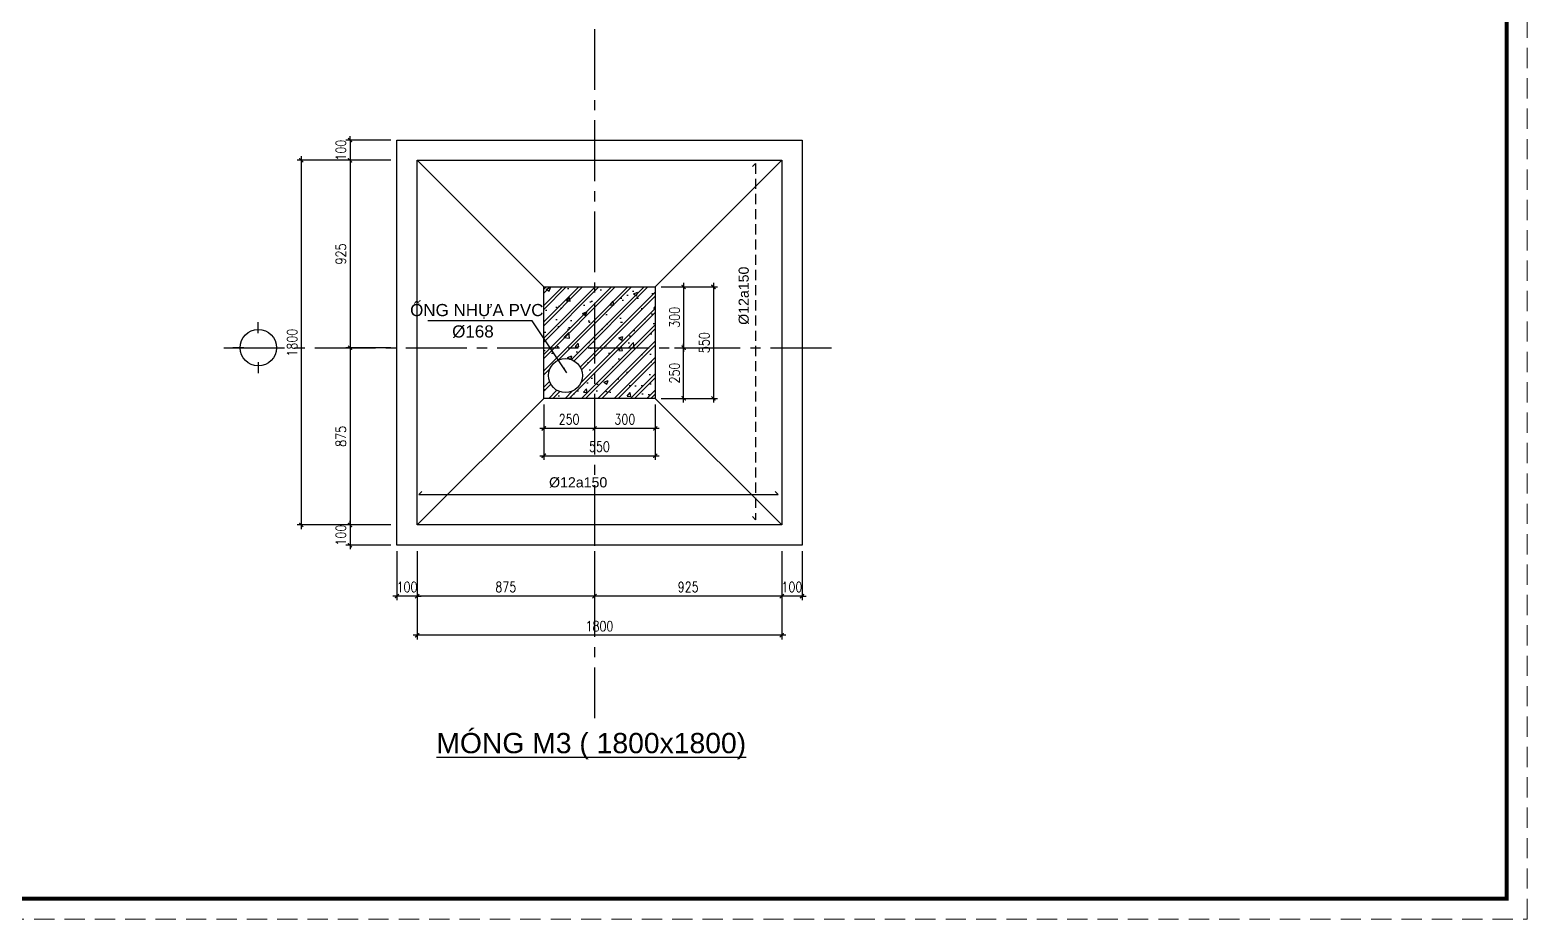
# Model space of a CAD drawing. Header units: inches. Extents: x 651127 to 1529722, y 768575 to 1021311.
# Drawn here: x 1227368 to 1264321, y 831541 to 853484 of the extents above; entities that cross this region are included whole.
import ezdxf
from ezdxf.enums import TextEntityAlignment as Align

# ---------------------------------------------------------------- set-up
doc = ezdxf.new("R2010")
doc.units = ezdxf.units.IN
doc.header["$LTSCALE"] = 1000
doc.header["$MEASUREMENT"] = 0
doc.linetypes.add('CENTER2', pattern=[1.125, 0.75, -0.125, 0.125, -0.125])
doc.linetypes.add('HIDDEN', pattern=[0.375, 0.25, -0.125])
doc.layers.get('DEFPOINTS').update_dxf_attribs({"color": 8, "lineweight": 9})
for name, color, linetype in [('DWGshare.com_1', 7, 'Continuous'), ('DWGshare.com_10', 7, 'Continuous'), ('DWGshare.com_11', 143, 'Continuous'), ('DWGshare.com_15', 1, 'Continuous'), ('DWGshare.com_16', 2, 'Continuous'), ('DWGshare.com_19', 136, 'Continuous'), ('DWGshare.com_2', 147, 'Continuous'), ('DWGshare.com_3', 7, 'Continuous'), ('DWGshare.com_4', 8, 'CENTER2'), ('DWGshare.com_9', 8, 'Continuous')]:
    doc.layers.add(name, color=color, linetype=linetype)
doc.styles.add('DWGshare.com_14', font='romans.shx', dxfattribs={"width": 0.8})
doc.styles.add('DWGshare.com_2', font='VHELVEB.TTF')
doc.styles.add('DWGshare.com_3', font='VHELVEB.TTF')
doc.styles.add('DWGshare.com_4', font='romans.shx', dxfattribs={"width": 0.8})
doc.styles.add('DWGshare.com_6', font='VHELVEN.TTF')
doc.dimstyles.new('DWGshare.com_12', dxfattribs={"dimscale": 100, "dimtxt": 2, "dimasz": 1.5, "dimexe": 1.5, "dimexo": 1.5, "dimgap": 1, "dimtad": 1, "dimdec": 0, "dimlfac": 0.2, "dimzin": 0, "dimdsep": 46, "dimtxsty": 'DWGshare.com_14', "dimblk": 'DWGshare.com_1', "dimcen": 3, "dimdle": 1.5, "dimclrd": 256, "dimclre": 256, "dimclrt": 7, "dimadec": 0, "dimazin": 0, "dimtfac": 1, "dimtdec": 0, "dimtix": 1, "dimtmove": 2, "dimatfit": 3, "dimfxl": 1, "dimtolj": 1, "dimtzin": 0, "dimarcsym": 0})
doc.dimstyles.new('DWGshare.com_3', dxfattribs={"dimscale": 100, "dimtxt": 2.5, "dimasz": 1, "dimexe": 1, "dimexo": 1.5, "dimgap": 1, "dimtad": 1, "dimdec": 0, "dimlfac": 0.2, "dimzin": 0, "dimdsep": 46, "dimtxsty": 'DWGshare.com_4', "dimblk": 'DWGshare.com_1', "dimcen": 1.5, "dimdle": 1, "dimclrd": 256, "dimclre": 256, "dimclrt": 7, "dimadec": 0, "dimazin": 0, "dimtfac": 1, "dimtdec": 0, "dimtix": 1, "dimtmove": 2, "dimatfit": 3, "dimfxl": 1, "dimtolj": 1, "dimtzin": 0, "dimarcsym": 0})

# ---------------------------------------------------------------- blocks, each defined once
blk = doc.blocks.new('DWGshare.com_1')
at = {"color": 0, "linetype": 'ByBlock', "const_width": 0.3}
blk.add_lwpolyline([(-0.5, -0.5), (0.5, 0.5)], dxfattribs=at)
blk = doc.blocks.new('*D310')
at = {"layer": 'DEFPOINTS', "color": 0, "transparency": 16777216}
for p in [(1236926, 840766), (1241303, 840766), (1236926, 839511)]:
    blk.add_point(p, dxfattribs=at)
at = {"layer": 'DWGshare.com_2', "lineweight": -2, "transparency": 16777216}
for p, q in [((1236926, 840616), (1236926, 839411)), ((1241303, 840616), (1241303, 839411)), ((1241403, 839511), (1236826, 839511))]:
    blk.add_line(p, q, dxfattribs=at)
at = {"layer": 'DWGshare.com_2', "lineweight": -2, "transparency": 16777216, "xscale": 100, "yscale": 100, "zscale": 100, "rotation": 180}
blk.add_blockref('DWGshare.com_1', (1236926, 839511), dxfattribs=at)
at = {"layer": 'DWGshare.com_2', "lineweight": -2, "transparency": 16777216, "xscale": 100, "yscale": 100, "zscale": 100}
blk.add_blockref('DWGshare.com_1', (1241303, 839511), dxfattribs=at)
at = {"layer": 'DWGshare.com_2', "color": 7, "transparency": 16777216, "insert": (1239115, 839736), "char_height": 250, "attachment_point": 5, "style": 'DWGshare.com_4'}
blk.add_mtext('\\A1;875', dxfattribs=at)
blk = doc.blocks.new('*D313')
at = {"layer": 'DEFPOINTS', "color": 0, "transparency": 16777216}
for p in [(1236926, 840766), (1245926, 840766), (1236926, 838543)]:
    blk.add_point(p, dxfattribs=at)
at = {"layer": 'DWGshare.com_2', "lineweight": -2, "transparency": 16777216}
for p, q in [((1236926, 840616), (1236926, 838443)), ((1245926, 840616), (1245926, 838443)), ((1246026, 838543), (1236826, 838543))]:
    blk.add_line(p, q, dxfattribs=at)
at = {"layer": 'DWGshare.com_2', "lineweight": -2, "transparency": 16777216, "xscale": 100, "yscale": 100, "zscale": 100, "rotation": 180}
blk.add_blockref('DWGshare.com_1', (1236926, 838543), dxfattribs=at)
at = {"layer": 'DWGshare.com_2', "lineweight": -2, "transparency": 16777216, "xscale": 100, "yscale": 100, "zscale": 100}
blk.add_blockref('DWGshare.com_1', (1245926, 838543), dxfattribs=at)
at = {"layer": 'DWGshare.com_2', "color": 7, "transparency": 16777216, "insert": (1241426, 838768), "char_height": 250, "attachment_point": 5, "style": 'DWGshare.com_4'}
blk.add_mtext('\\A1;1800', dxfattribs=at)
blk = doc.blocks.new('*D315')
at = {"layer": 'DEFPOINTS', "color": 0, "transparency": 16777216}
for p in [(1236426, 850266), (1234064, 841266), (1236426, 841266)]:
    blk.add_point(p, dxfattribs=at)
at = {"layer": 'DWGshare.com_2', "lineweight": -2, "transparency": 16777216}
for p, q in [((1234064, 850366), (1234064, 841166)), ((1236276, 850266), (1233964, 850266)), ((1236276, 841266), (1233964, 841266))]:
    blk.add_line(p, q, dxfattribs=at)
at = {"layer": 'DWGshare.com_2', "lineweight": -2, "transparency": 16777216, "xscale": 100, "yscale": 100, "zscale": 100}
for p, rotation in [((1234064, 850266), 90), ((1234064, 841266), 270)]:
    blk.add_blockref('DWGshare.com_1', p, dxfattribs=dict(at, rotation=rotation))
at = {"layer": 'DWGshare.com_2', "color": 7, "transparency": 16777216, "insert": (1233839, 845766), "char_height": 250, "attachment_point": 5, "rotation": 90, "style": 'DWGshare.com_4'}
blk.add_mtext('\\A1;1800', dxfattribs=at)
blk = doc.blocks.new('*D316')
at = {"layer": 'DEFPOINTS', "color": 0, "transparency": 16777216}
for p in [(1236426, 845641), (1235269, 841266), (1236426, 841266)]:
    blk.add_point(p, dxfattribs=at)
at = {"layer": 'DWGshare.com_2', "lineweight": -2, "transparency": 16777216}
for p, q in [((1236276, 845641), (1235169, 845641)), ((1235269, 845741), (1235269, 841166)), ((1236276, 841266), (1235169, 841266))]:
    blk.add_line(p, q, dxfattribs=at)
at = {"layer": 'DWGshare.com_2', "lineweight": -2, "transparency": 16777216, "xscale": 100, "yscale": 100, "zscale": 100}
for p, rotation in [((1235269, 845641), 90), ((1235269, 841266), 270)]:
    blk.add_blockref('DWGshare.com_1', p, dxfattribs=dict(at, rotation=rotation))
at = {"layer": 'DWGshare.com_2', "color": 7, "transparency": 16777216, "insert": (1235044, 843454), "char_height": 250, "attachment_point": 5, "rotation": 90, "style": 'DWGshare.com_4'}
blk.add_mtext('\\A1;875', dxfattribs=at)
blk = doc.blocks.new('*D317')
at = {"layer": 'DEFPOINTS', "color": 0, "transparency": 16777216}
for p in [(1236426, 841266), (1235269, 840766), (1236426, 840766)]:
    blk.add_point(p, dxfattribs=at)
at = {"layer": 'DWGshare.com_2', "lineweight": -2, "transparency": 16777216}
for p, q in [((1236276, 841266), (1235169, 841266)), ((1235269, 841266), (1235269, 841366)), ((1235269, 841266), (1235269, 840766)), ((1236276, 840766), (1235169, 840766)), ((1235269, 840766), (1235269, 840666))]:
    blk.add_line(p, q, dxfattribs=at)
at = {"layer": 'DWGshare.com_2', "lineweight": -2, "transparency": 16777216, "xscale": 100, "yscale": 100, "zscale": 100}
for p, rotation in [((1235269, 841266), 270), ((1235269, 840766), 90)]:
    blk.add_blockref('DWGshare.com_1', p, dxfattribs=dict(at, rotation=rotation))
at = {"layer": 'DWGshare.com_2', "color": 7, "transparency": 16777216, "insert": (1235044, 841016), "char_height": 250, "attachment_point": 5, "rotation": 90, "style": 'DWGshare.com_4'}
blk.add_mtext('\\A1;100', dxfattribs=at)
blk = doc.blocks.new('*D318')
at = {"layer": 'DEFPOINTS', "color": 0, "transparency": 16777216}
for p in [(1236426, 840766), (1236926, 840766), (1236426, 839511)]:
    blk.add_point(p, dxfattribs=at)
at = {"layer": 'DWGshare.com_2', "lineweight": -2, "transparency": 16777216}
for p, q in [((1236426, 840616), (1236426, 839411)), ((1236926, 840616), (1236926, 839411)), ((1236426, 839511), (1236326, 839511)), ((1236926, 839511), (1236426, 839511)), ((1236926, 839511), (1237026, 839511))]:
    blk.add_line(p, q, dxfattribs=at)
at = {"layer": 'DWGshare.com_2', "lineweight": -2, "transparency": 16777216, "xscale": 100, "yscale": 100, "zscale": 100}
blk.add_blockref('DWGshare.com_1', (1236426, 839511), dxfattribs=at)
at = {"layer": 'DWGshare.com_2', "lineweight": -2, "transparency": 16777216, "xscale": 100, "yscale": 100, "zscale": 100, "rotation": 180}
blk.add_blockref('DWGshare.com_1', (1236926, 839511), dxfattribs=at)
at = {"layer": 'DWGshare.com_2', "color": 7, "transparency": 16777216, "insert": (1236676, 839736), "char_height": 250, "attachment_point": 5, "style": 'DWGshare.com_4'}
blk.add_mtext('\\A1;100', dxfattribs=at)
blk = doc.blocks.new('DWGshare.com_2')
for p, q in [((0, 320), (0, 560)), ((-320, 0), (-560, 0)), ((320, 0), (560, 0)), ((0, -320), (0, -560))]:
    blk.add_line(p, q)
blk.add_circle((0, 0), 400)
at = {"linetype": 'Continuous', "style": 'DWGshare.com_2'}
blk.add_attdef('2', text='', height=350, dxfattribs=at).set_placement((0, 0), align=Align.MIDDLE_CENTER)
blk = doc.blocks.new('*D319')
at = {"layer": 'DEFPOINTS', "color": 0, "transparency": 16777216}
for p in [(1236426, 850266), (1235269, 845641), (1236426, 845641)]:
    blk.add_point(p, dxfattribs=at)
at = {"layer": 'DWGshare.com_2', "lineweight": -2, "transparency": 16777216}
for p, q in [((1235269, 850366), (1235269, 845541)), ((1236276, 850266), (1235169, 850266)), ((1236276, 845641), (1235169, 845641))]:
    blk.add_line(p, q, dxfattribs=at)
at = {"layer": 'DWGshare.com_2', "lineweight": -2, "transparency": 16777216, "xscale": 100, "yscale": 100, "zscale": 100}
for p, rotation in [((1235269, 850266), 90), ((1235269, 845641), 270)]:
    blk.add_blockref('DWGshare.com_1', p, dxfattribs=dict(at, rotation=rotation))
at = {"layer": 'DWGshare.com_2', "color": 7, "transparency": 16777216, "insert": (1235044, 847954), "char_height": 250, "attachment_point": 5, "rotation": 90, "style": 'DWGshare.com_4'}
blk.add_mtext('\\A1;925', dxfattribs=at)
blk = doc.blocks.new('*D320')
at = {"layer": 'DEFPOINTS', "color": 0, "transparency": 16777216}
for p in [(1236426, 850766), (1235269, 850266), (1236426, 850266)]:
    blk.add_point(p, dxfattribs=at)
at = {"layer": 'DWGshare.com_2', "lineweight": -2, "transparency": 16777216}
for p, q in [((1236276, 850766), (1235169, 850766)), ((1235269, 850766), (1235269, 850866)), ((1235269, 850766), (1235269, 850266)), ((1236276, 850266), (1235169, 850266)), ((1235269, 850266), (1235269, 850166))]:
    blk.add_line(p, q, dxfattribs=at)
at = {"layer": 'DWGshare.com_2', "lineweight": -2, "transparency": 16777216, "xscale": 100, "yscale": 100, "zscale": 100}
for p, rotation in [((1235269, 850766), 270), ((1235269, 850266), 90)]:
    blk.add_blockref('DWGshare.com_1', p, dxfattribs=dict(at, rotation=rotation))
at = {"layer": 'DWGshare.com_2', "color": 7, "transparency": 16777216, "insert": (1235044, 850516), "char_height": 250, "attachment_point": 5, "rotation": 90, "style": 'DWGshare.com_4'}
blk.add_mtext('\\A1;100', dxfattribs=at)
blk = doc.blocks.new('*D328')
at = {"layer": 'DEFPOINTS', "color": 0, "transparency": 16777216}
for p in [(1241303, 840766), (1245926, 840766), (1241303, 839511)]:
    blk.add_point(p, dxfattribs=at)
at = {"layer": 'DWGshare.com_2', "lineweight": -2, "transparency": 16777216}
for p, q in [((1241303, 840616), (1241303, 839411)), ((1245926, 840616), (1245926, 839411)), ((1246026, 839511), (1241203, 839511))]:
    blk.add_line(p, q, dxfattribs=at)
at = {"layer": 'DWGshare.com_2', "lineweight": -2, "transparency": 16777216, "xscale": 100, "yscale": 100, "zscale": 100, "rotation": 180}
blk.add_blockref('DWGshare.com_1', (1241303, 839511), dxfattribs=at)
at = {"layer": 'DWGshare.com_2', "lineweight": -2, "transparency": 16777216, "xscale": 100, "yscale": 100, "zscale": 100}
blk.add_blockref('DWGshare.com_1', (1245926, 839511), dxfattribs=at)
at = {"layer": 'DWGshare.com_2', "color": 7, "transparency": 16777216, "insert": (1243615, 839736), "char_height": 250, "attachment_point": 5, "style": 'DWGshare.com_4'}
blk.add_mtext('\\A1;925', dxfattribs=at)
blk = doc.blocks.new('*D329')
at = {"layer": 'DEFPOINTS', "color": 0, "transparency": 16777216}
for p in [(1245926, 840766), (1246426, 840766), (1245926, 839511)]:
    blk.add_point(p, dxfattribs=at)
at = {"layer": 'DWGshare.com_2', "lineweight": -2, "transparency": 16777216}
for p, q in [((1245926, 840616), (1245926, 839411)), ((1246426, 840616), (1246426, 839411)), ((1245926, 839511), (1245826, 839511)), ((1246426, 839511), (1245926, 839511)), ((1246426, 839511), (1246526, 839511))]:
    blk.add_line(p, q, dxfattribs=at)
at = {"layer": 'DWGshare.com_2', "lineweight": -2, "transparency": 16777216, "xscale": 100, "yscale": 100, "zscale": 100}
blk.add_blockref('DWGshare.com_1', (1245926, 839511), dxfattribs=at)
at = {"layer": 'DWGshare.com_2', "lineweight": -2, "transparency": 16777216, "xscale": 100, "yscale": 100, "zscale": 100, "rotation": 180}
blk.add_blockref('DWGshare.com_1', (1246426, 839511), dxfattribs=at)
at = {"layer": 'DWGshare.com_2', "color": 7, "transparency": 16777216, "insert": (1246176, 839736), "char_height": 250, "attachment_point": 5, "style": 'DWGshare.com_4'}
blk.add_mtext('\\A1;100', dxfattribs=at)
blk = doc.blocks.new('*D330')
at = {"layer": 'DEFPOINTS', "color": 0, "transparency": 16777216}
for p in [(1241303, 844391), (1242801, 844391), (1241303, 843650)]:
    blk.add_point(p, dxfattribs=at)
at = {"layer": 'DWGshare.com_19', "lineweight": -2, "transparency": 16777216}
for p, q in [((1241303, 844241), (1241303, 843550)), ((1242801, 844241), (1242801, 843550)), ((1242901, 843650), (1241203, 843650))]:
    blk.add_line(p, q, dxfattribs=at)
at = {"layer": 'DWGshare.com_19', "lineweight": -2, "transparency": 16777216, "xscale": 100, "yscale": 100, "zscale": 100, "rotation": 180}
blk.add_blockref('DWGshare.com_1', (1241303, 843650), dxfattribs=at)
at = {"layer": 'DWGshare.com_19', "lineweight": -2, "transparency": 16777216, "xscale": 100, "yscale": 100, "zscale": 100}
blk.add_blockref('DWGshare.com_1', (1242801, 843650), dxfattribs=at)
at = {"layer": 'DWGshare.com_19', "color": 7, "transparency": 16777216, "insert": (1242052, 843875), "char_height": 250, "attachment_point": 5, "style": 'DWGshare.com_4'}
blk.add_mtext('\\A1;300', dxfattribs=at)
blk = doc.blocks.new('*D331')
at = {"layer": 'DEFPOINTS', "color": 0, "transparency": 16777216}
for p in [(1240051, 844391), (1241303, 844391), (1240051, 843650)]:
    blk.add_point(p, dxfattribs=at)
at = {"layer": 'DWGshare.com_19', "lineweight": -2, "transparency": 16777216}
for p, q in [((1240051, 844241), (1240051, 843550)), ((1241303, 844241), (1241303, 843550)), ((1241403, 843650), (1239951, 843650))]:
    blk.add_line(p, q, dxfattribs=at)
at = {"layer": 'DWGshare.com_19', "lineweight": -2, "transparency": 16777216, "xscale": 100, "yscale": 100, "zscale": 100, "rotation": 180}
blk.add_blockref('DWGshare.com_1', (1240051, 843650), dxfattribs=at)
at = {"layer": 'DWGshare.com_19', "lineweight": -2, "transparency": 16777216, "xscale": 100, "yscale": 100, "zscale": 100}
blk.add_blockref('DWGshare.com_1', (1241303, 843650), dxfattribs=at)
at = {"layer": 'DWGshare.com_19', "color": 7, "transparency": 16777216, "insert": (1240677, 843875), "char_height": 250, "attachment_point": 5, "style": 'DWGshare.com_4'}
blk.add_mtext('\\A1;250', dxfattribs=at)
blk = doc.blocks.new('*D332')
at = {"layer": 'DEFPOINTS', "color": 0, "transparency": 16777216}
for p in [(1243132, 845641), (1243504, 845641), (1242801, 844391)]:
    blk.add_point(p, dxfattribs=at)
at = {"layer": 'DWGshare.com_19', "lineweight": -2, "transparency": 16777216}
for p, q in [((1243282, 845641), (1243604, 845641)), ((1243504, 844291), (1243504, 845741)), ((1242951, 844391), (1243604, 844391))]:
    blk.add_line(p, q, dxfattribs=at)
at = {"layer": 'DWGshare.com_19', "lineweight": -2, "transparency": 16777216, "xscale": 100, "yscale": 100, "zscale": 100}
for p, rotation in [((1243504, 845641), 90), ((1243504, 844391), 270)]:
    blk.add_blockref('DWGshare.com_1', p, dxfattribs=dict(at, rotation=rotation))
at = {"layer": 'DWGshare.com_19', "color": 7, "transparency": 16777216, "insert": (1243279, 845016), "char_height": 250, "attachment_point": 5, "rotation": 90, "style": 'DWGshare.com_4'}
blk.add_mtext('\\A1;250', dxfattribs=at)
blk = doc.blocks.new('*D333')
at = {"layer": 'DEFPOINTS', "color": 0, "transparency": 16777216}
for p in [(1242801, 847141), (1243132, 845641), (1243504, 845641)]:
    blk.add_point(p, dxfattribs=at)
at = {"layer": 'DWGshare.com_19', "lineweight": -2, "transparency": 16777216}
for p, q in [((1242951, 847141), (1243604, 847141)), ((1243504, 847241), (1243504, 845541)), ((1243282, 845641), (1243604, 845641))]:
    blk.add_line(p, q, dxfattribs=at)
at = {"layer": 'DWGshare.com_19', "lineweight": -2, "transparency": 16777216, "xscale": 100, "yscale": 100, "zscale": 100}
for p, rotation in [((1243504, 847141), 90), ((1243504, 845641), 270)]:
    blk.add_blockref('DWGshare.com_1', p, dxfattribs=dict(at, rotation=rotation))
at = {"layer": 'DWGshare.com_19', "color": 7, "transparency": 16777216, "insert": (1243279, 846391), "char_height": 250, "attachment_point": 5, "rotation": 90, "style": 'DWGshare.com_4'}
blk.add_mtext('\\A1;300', dxfattribs=at)
blk = doc.blocks.new('*D334')
at = {"layer": 'DEFPOINTS', "color": 0, "transparency": 16777216}
for p in [(1242876, 847141), (1242876, 844391), (1244239, 844391)]:
    blk.add_point(p, dxfattribs=at)
at = {"layer": 'DWGshare.com_19', "lineweight": -2, "transparency": 16777216}
for p, q in [((1243026, 847141), (1244339, 847141)), ((1244239, 847241), (1244239, 844291)), ((1243026, 844391), (1244339, 844391))]:
    blk.add_line(p, q, dxfattribs=at)
at = {"layer": 'DWGshare.com_19', "lineweight": -2, "transparency": 16777216, "xscale": 100, "yscale": 100, "zscale": 100}
for p, rotation in [((1244239, 847141), 90), ((1244239, 844391), 270)]:
    blk.add_blockref('DWGshare.com_1', p, dxfattribs=dict(at, rotation=rotation))
at = {"layer": 'DWGshare.com_19', "color": 7, "transparency": 16777216, "insert": (1244014, 845766), "char_height": 250, "attachment_point": 5, "rotation": 90, "style": 'DWGshare.com_4'}
blk.add_mtext('\\A1;550', dxfattribs=at)
blk = doc.blocks.new('*D341')
at = {"layer": 'DEFPOINTS', "color": 0, "transparency": 16777216}
for p in [(1240051, 844291), (1242801, 844291), (1242801, 842975)]:
    blk.add_point(p, dxfattribs=at)
at = {"layer": 'DWGshare.com_19', "lineweight": -2, "transparency": 16777216}
for p, q in [((1240051, 844141), (1240051, 842875)), ((1242801, 844141), (1242801, 842875)), ((1239951, 842975), (1242901, 842975))]:
    blk.add_line(p, q, dxfattribs=at)
at = {"layer": 'DWGshare.com_19', "lineweight": -2, "transparency": 16777216, "xscale": 100, "yscale": 100, "zscale": 100, "rotation": 180}
blk.add_blockref('DWGshare.com_1', (1240051, 842975), dxfattribs=at)
at = {"layer": 'DWGshare.com_19', "lineweight": -2, "transparency": 16777216, "xscale": 100, "yscale": 100, "zscale": 100}
blk.add_blockref('DWGshare.com_1', (1242801, 842975), dxfattribs=at)
at = {"layer": 'DWGshare.com_19', "color": 7, "transparency": 16777216, "insert": (1241426, 843200), "char_height": 250, "attachment_point": 5, "style": 'DWGshare.com_4'}
blk.add_mtext('\\A1;550', dxfattribs=at)

msp = doc.modelspace()

# ---------------------------------------------------------------- hatches: boundary and pattern name
at = {"layer": 'DWGshare.com_9'}
h = msp.add_hatch(dxfattribs=at)
h.set_pattern_fill('BETONG', color=256, scale=150, style=0, pattern_type=2)
h.set_pattern_definition([(50, (90019.4, 60507.45), (1075.8903, -94.1282), [112.5, -1237.5]), (355, (90019.4, 60507.5), (-208.127, 1128.2882), [90, -990]), (100.4514, (90109.1, 60499.6), (867.7641, 1034.1593), [95.6103, -1051.7132]), (46.1842, (90019.4, 60807.5), (1600.8616, -248.2785), [168.75, -1856.25]), (96.6356, (90152.8, 60786.8), (1401.994, 1461.1768), [143.4154, -1577.5695]), (351.1842, (90019.4, 60807.5), (1401.993, 1461.1779), [135, -1485]), (21, (90169.4, 60732.45), (895.3606, -603.92834), [112.5, -1237.5]), (326, (90169.4, 60732.5), (364.973, 1087.7251), [90, -990]), (71.4514, (90244, 60682.1), (1260.33394, 483.79575), [95.6103, -1051.7132]), (37.5, (90019.44, 60507.45), (18.23978, 499.34078), [0, -978, 0, -1005, 0, -993.75]), (7.5, (90019.44, 60507.45), (394.6043, 591.61757), [0, -573, 0, -955.5, 0, -378.75]), (327.5, (89684.94, 60507.45), (800.73365, -33.83231), [0, -375, 0, -1170, 0, -1552.5]), (317.5, (89534.94, 60507.45), (874.77925, 150.15747), [0, -487.5, 0, -777, 0, -1102.5]), (45, (90019.44, 60507.45), (-201.52543, 201.52543), []), (45, (90019.44, 60604.95), (-201.52543, 201.52543), [])])
h.paths.add_polyline_path([(1240051.1, 844391), (1240051.1, 847141), (1242801.1, 847141), (1242801.1, 844391)])
edge = h.paths.add_edge_path(flags=16)
edge.add_arc((1240586.6, 844954.1), 420, 0, 360)

# ---------------------------------------------------------------- linework, layer by layer
at = {"layer": 'DEFPOINTS', "linetype": 'HIDDEN', "ltscale": 2}
msp.add_lwpolyline([(1180221.5, 831540.9), (1264321.5, 831540.9), (1264321.5, 890940.9), (1180221.5, 890940.9)], close=True, dxfattribs=at)
at = {"layer": 'DWGshare.com_1', "const_width": 100}
msp.add_lwpolyline([(1182221.5, 832040.9), (1263821.5, 832040.9), (1263821.5, 890440.9), (1182221.5, 890440.9)], close=True, dxfattribs=at)
at = {"layer": 'DWGshare.com_11'}
msp.add_lwpolyline([(1236426.1, 840766), (1236426.1, 850766), (1246426.1, 850766), (1246426.1, 840766)], close=True, dxfattribs=at)
at = {"layer": 'DWGshare.com_15'}
msp.add_circle((1240586.6, 844954.1), 420, dxfattribs=at)
at = {"layer": 'DWGshare.com_3'}
for p, q in [((1240051.1, 847141), (1236926.1, 850266)), ((1242801.1, 847141), (1245926.1, 850266)), ((1240051.1, 844391), (1236926.1, 841266)), ((1242801.1, 844391), (1245926.1, 841266))]:
    msp.add_line(p, q, dxfattribs=at)
for points in [[(1236926.1, 841266), (1236926.1, 850266), (1245926.1, 850266), (1245926.1, 841266)], [(1240051.1, 844391), (1240051.1, 847141), (1242801.1, 847141), (1242801.1, 844391)]]:
    msp.add_lwpolyline(points, close=True, dxfattribs=at)
at = {"layer": 'DWGshare.com_3', "color": 1, "linetype": 'HIDDEN'}
msp.add_lwpolyline([(1245202.6, 850110.6), (1245278.3, 850186.2), (1245278.3, 841394.6), (1245202.6, 841474.9)], dxfattribs=at)
at = {"layer": 'DWGshare.com_3', "color": 1}
msp.add_lwpolyline([(1237043.1, 842092), (1236967.5, 842016.3), (1245839.2, 842016.3), (1245759, 842092)], dxfattribs=at)
at = {"layer": 'DWGshare.com_4', "ltscale": 2}
for p, q in [((1241303.3, 882752.9), (1241303.3, 836497.2)), ((1232150.2, 845641), (1247336.5, 845641))]:
    msp.add_line(p, q, dxfattribs=at)

# ---------------------------------------------------------------- block references
at = {"layer": 'DWGshare.com_16', "color": 31, "xscale": 1.125, "yscale": 1.125, "zscale": 1.125}
msp.add_blockref('DWGshare.com_2', (1233004.1, 845641), dxfattribs=at)

# ---------------------------------------------------------------- texts
at = {"layer": 'DWGshare.com_10', "style": 'DWGshare.com_6'}
msp.add_text('Þ12a150', height=250, rotation=90, dxfattribs=at).set_placement((1244985.1, 846924.2), align=Align.MIDDLE)
at = {"layer": 'DWGshare.com_10'}
for s, height, style, p in [('OÁNG NHÖÏA PVC', 300, 'DWGshare.com_6', (1238398.4, 846582.9)), ('Þ168', 300, 'DWGshare.com_6', (1238303, 846043.7)), ('Þ12a150', 250, 'DWGshare.com_6', (1240900.4, 842319.5)), ('%%UMOÙNG M3 ( 1800x1800)', 500, 'DWGshare.com_3', (1241222.9, 835873.9))]:
    msp.add_text(s, height=height, dxfattribs=dict(at, style=style)).set_placement(p, align=Align.MIDDLE)

# ---------------------------------------------------------------- dimensions: what is measured, and where the dimension line sits
at = {"layer": 'DWGshare.com_19'}
for base, p1, p2, angle, picture, middle in [((1243503.8, 845641), (1242801.1, 847141), (1243132.3, 845641), 90, '*D333', (1243278.8, 846391)), ((1244239.4, 844391), (1242876.1, 847141), (1242876.1, 844391), 90, '*D334', (1244014.4, 845766)), ((1243503.8, 845641), (1242801.1, 844391), (1243132.3, 845641), 270, '*D332', (1243278.8, 845016)), ((1240051.1, 843650.5), (1241303.3, 844391), (1240051.1, 844391), 180, '*D331', (1240677.2, 843875.5)), ((1241303.3, 843650.5), (1242801.1, 844391), (1241303.3, 844391), 180, '*D330', (1242052.2, 843875.5))]:
    dim = msp.add_linear_dim(base=base, p1=p1, p2=p2, angle=angle, dimstyle='DWGshare.com_3', dxfattribs=at)
    dim.commit()
    dim.dimension.update_dxf_attribs({"geometry": picture, "text_midpoint": middle})
dim = msp.add_linear_dim(base=(1242801.1, 842975), p1=(1240051.1, 844291), p2=(1242801.1, 844291), dimstyle='DWGshare.com_3', dxfattribs=at)
dim.commit()
dim.dimension.update_dxf_attribs({"geometry": '*D341', "text_midpoint": (1241426.1, 843200)})
at = {"layer": 'DWGshare.com_2'}
for base, p1, p2, picture, middle in [((1235268.6, 850266), (1236426.1, 850766), (1236426.1, 850266), '*D320', (1235043.6, 850516)), ((1234064.4, 841266), (1236426.1, 850266), (1236426.1, 841266), '*D315', (1233839.4, 845766)), ((1235268.6, 845641), (1236426.1, 850266), (1236426.1, 845641), '*D319', (1235043.6, 847953.5)), ((1235268.6, 841266), (1236426.1, 845641), (1236426.1, 841266), '*D316', (1235043.6, 843453.5)), ((1235268.6, 840766), (1236426.1, 841266), (1236426.1, 840766), '*D317', (1235043.6, 841016))]:
    dim = msp.add_linear_dim(base=base, p1=p1, p2=p2, angle=90, dimstyle='DWGshare.com_3', dxfattribs=at)
    dim.commit()
    dim.dimension.update_dxf_attribs({"geometry": picture, "text_midpoint": middle})
for base, p1, p2, picture, middle in [((1236426.1, 839511.4), (1236926.1, 840766), (1236426.1, 840766), '*D318', (1236676.1, 839736.4)), ((1236926.1, 839511.4), (1241303.3, 840766), (1236926.1, 840766), '*D310', (1239114.7, 839736.4)), ((1236926.1, 838543.2), (1245926.1, 840766), (1236926.1, 840766), '*D313', (1241426.1, 838768.2)), ((1241303.3, 839511.4), (1245926.1, 840766), (1241303.3, 840766), '*D328', (1243614.7, 839736.4)), ((1245926.1, 839511.4), (1246426.1, 840766), (1245926.1, 840766), '*D329', (1246176.1, 839736.4))]:
    dim = msp.add_linear_dim(base=base, p1=p1, p2=p2, dimstyle='DWGshare.com_3', dxfattribs=at)
    dim.commit()
    dim.dimension.update_dxf_attribs({"geometry": picture, "text_midpoint": middle})

# ---------------------------------------------------------------- leaders
at = {"layer": 'DWGshare.com_19'}
msp.add_leader([(1240620.5, 845023.9), (1239768.2, 846305), (1237186.5, 846305)], dimstyle='DWGshare.com_12', override={"dimgap": 1, "dimtad": 0}, dxfattribs=at)

doc.saveas('drawing.dxf')
